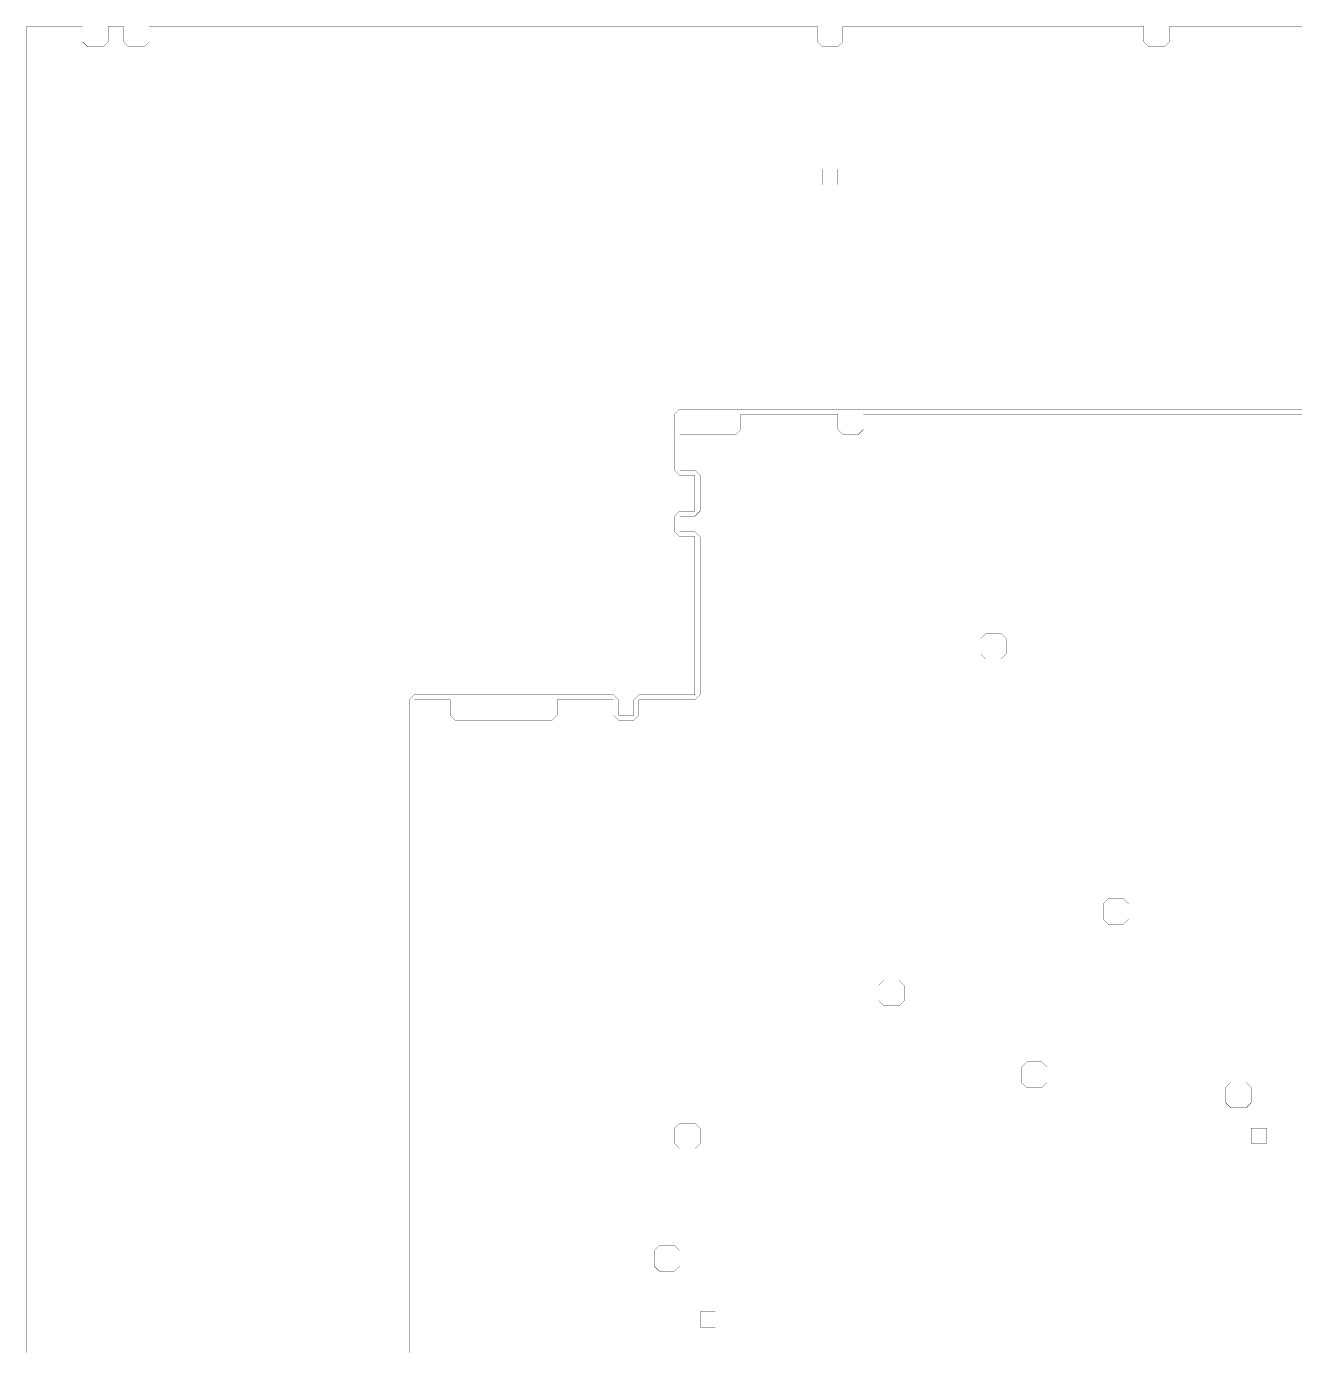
# Model space of a CAD drawing. Header units: metres. Extents: x 0 to 4990, y -4990 to 0.
# Drawn here: x 0 to 2437, y -2529 to 0 of the extents above; entities that cross this region are included whole.
import ezdxf

# ---------------------------------------------------------------- set-up
doc = ezdxf.new("R2010")
doc.units = ezdxf.units.M
for name, color, linetype in [('conductor', 1, 'Continuous'), ('dielectric', 8, 'Continuous'), ('substrate', 5, 'Continuous')]:
    doc.layers.add(name, color=color, linetype=linetype)

msp = doc.modelspace()

# ---------------------------------------------------------------- linework, layer by layer
at = {"layer": 'conductor', "const_width": 0.5}
msp.add_lwpolyline([(2441.40625, -742.1875), (2431.640625, -742.1875), (2421.875, -742.1875), (2412.109375, -742.1875), (2402.34375, -742.1875), (2392.578125, -742.1875), (2382.8125, -742.1875), (2373.046875, -742.1875), (2363.28125, -742.1875), (2353.515625, -742.1875), (2343.75, -742.1875), (2333.984375, -742.1875), (2324.21875, -742.1875), (2314.453125, -742.1875), (2304.6875, -742.1875), (2294.921875, -742.1875), (2285.15625, -742.1875), (2275.390625, -742.1875), (2265.625, -742.1875), (2255.859375, -742.1875), (2246.09375, -742.1875), (2236.328125, -742.1875), (2226.5625, -742.1875), (2216.796875, -742.1875), (2207.03125, -742.1875), (2197.265625, -742.1875), (2187.5, -742.1875), (2177.734375, -742.1875), (2167.96875, -742.1875), (2158.203125, -742.1875), (2148.4375, -742.1875), (2138.671875, -742.1875), (2128.90625, -742.1875), (2119.140625, -742.1875), (2109.375, -742.1875), (2099.609375, -742.1875), (2089.84375, -742.1875), (2080.078125, -742.1875), (2070.3125, -742.1875), (2060.546875, -742.1875), (2050.78125, -742.1875), (2041.015625, -742.1875), (2031.25, -742.1875), (2021.484375, -742.1875), (2011.71875, -742.1875), (2001.953125, -742.1875), (1992.1875, -742.1875), (1982.421875, -742.1875), (1972.65625, -742.1875), (1962.890625, -742.1875), (1953.125, -742.1875), (1943.359375, -742.1875), (1933.59375, -742.1875), (1923.828125, -742.1875), (1914.0625, -742.1875), (1904.296875, -742.1875), (1894.53125, -742.1875), (1884.765625, -742.1875), (1875, -742.1875), (1865.234375, -742.1875), (1855.46875, -742.1875), (1845.703125, -742.1875), (1835.9375, -742.1875), (1826.171875, -742.1875), (1816.40625, -742.1875), (1806.640625, -742.1875), (1796.875, -742.1875), (1787.109375, -742.1875), (1777.34375, -742.1875), (1767.578125, -742.1875), (1757.8125, -742.1875), (1748.046875, -742.1875), (1738.28125, -742.1875), (1728.515625, -742.1875), (1718.75, -742.1875), (1708.984375, -742.1875), (1699.21875, -742.1875), (1689.453125, -742.1875), (1679.6875, -742.1875), (1669.921875, -742.1875), (1660.15625, -742.1875), (1650.390625, -742.1875), (1640.625, -742.1875), (1630.859375, -742.1875), (1621.09375, -742.1875), (1611.328125, -742.1875), (1601.5625, -742.1875), (1601.5625, -751.953125), (1601.5625, -761.71875), (1601.5625, -771.484375), (1591.796875, -781.25), (1582.03125, -781.25), (1572.265625, -781.25), (1562.5, -781.25), (1552.734375, -771.484375), (1552.734375, -761.71875), (1552.734375, -751.953125), (1552.734375, -742.1875), (1542.96875, -742.1875), (1533.203125, -742.1875), (1523.4375, -742.1875), (1513.671875, -742.1875), (1503.90625, -742.1875), (1494.140625, -742.1875), (1484.375, -742.1875), (1474.609375, -742.1875), (1464.84375, -742.1875), (1455.078125, -742.1875), (1445.3125, -742.1875), (1435.546875, -742.1875), (1425.78125, -742.1875), (1416.015625, -742.1875), (1406.25, -742.1875), (1396.484375, -742.1875), (1386.71875, -742.1875), (1376.953125, -742.1875), (1367.1875, -742.1875), (1367.1875, -751.953125), (1367.1875, -761.71875), (1367.1875, -771.484375), (1357.421875, -781.25), (1347.65625, -781.25), (1337.890625, -781.25), (1328.125, -781.25), (1318.359375, -781.25), (1308.59375, -781.25), (1298.828125, -781.25), (1289.0625, -781.25), (1279.296875, -781.25), (1269.53125, -781.25), (1259.765625, -781.25), (1250, -781.25), (1250, -791.015625), (1250, -800.78125), (1250, -810.546875), (1250, -820.3125), (1250, -830.078125), (1250, -839.84375), (1250, -849.609375), (1259.765625, -849.609375), (1269.53125, -849.609375), (1279.296875, -849.609375), (1289.0625, -859.375), (1289.0625, -869.140625), (1289.0625, -878.90625), (1289.0625, -888.671875), (1289.0625, -898.4375), (1289.0625, -908.203125), (1289.0625, -917.96875), (1289.0625, -927.734375), (1279.296875, -937.5), (1269.53125, -937.5), (1259.765625, -937.5), (1250, -937.5), (1250, -947.265625), (1250, -957.03125), (1250, -966.796875), (1259.765625, -966.796875), (1269.53125, -966.796875), (1279.296875, -966.796875), (1289.0625, -976.5625), (1289.0625, -986.328125), (1289.0625, -996.09375), (1289.0625, -1005.859375), (1289.0625, -1015.625), (1289.0625, -1025.390625), (1289.0625, -1035.15625), (1289.0625, -1044.921875), (1289.0625, -1054.6875), (1289.0625, -1064.453125), (1289.0625, -1074.21875), (1289.0625, -1083.984375), (1289.0625, -1093.75), (1289.0625, -1103.515625), (1289.0625, -1113.28125), (1289.0625, -1123.046875), (1289.0625, -1132.8125), (1289.0625, -1142.578125), (1289.0625, -1152.34375), (1289.0625, -1162.109375), (1289.0625, -1171.875), (1289.0625, -1181.640625), (1289.0625, -1191.40625), (1289.0625, -1201.171875), (1289.0625, -1210.9375), (1289.0625, -1220.703125), (1289.0625, -1230.46875), (1289.0625, -1240.234375), (1289.0625, -1250), (1289.0625, -1259.765625), (1289.0625, -1269.53125), (1289.0625, -1279.296875), (1279.296875, -1289.0625), (1269.53125, -1289.0625), (1259.765625, -1289.0625), (1250, -1289.0625), (1240.234375, -1289.0625), (1230.46875, -1289.0625), (1220.703125, -1289.0625), (1210.9375, -1289.0625), (1201.171875, -1289.0625), (1191.40625, -1289.0625), (1181.640625, -1289.0625), (1171.875, -1289.0625), (1171.875, -1298.828125), (1171.875, -1308.59375), (1171.875, -1318.359375), (1162.109375, -1328.125), (1152.34375, -1328.125), (1142.578125, -1328.125), (1132.8125, -1328.125), (1123.046875, -1318.359375), (1123.046875, -1308.59375), (1123.046875, -1298.828125), (1123.046875, -1289.0625), (1113.28125, -1289.0625), (1103.515625, -1289.0625), (1093.75, -1289.0625), (1083.984375, -1289.0625), (1074.21875, -1289.0625), (1064.453125, -1289.0625), (1054.6875, -1289.0625), (1044.921875, -1289.0625), (1035.15625, -1289.0625), (1025.390625, -1289.0625), (1015.625, -1289.0625), (1015.625, -1298.828125), (1015.625, -1308.59375), (1015.625, -1318.359375), (1005.859375, -1328.125), (996.09375, -1328.125), (986.328125, -1328.125), (976.5625, -1328.125), (966.796875, -1328.125), (957.03125, -1328.125), (947.265625, -1328.125), (937.5, -1328.125), (927.734375, -1328.125), (917.96875, -1328.125), (908.203125, -1328.125), (898.4375, -1328.125), (888.671875, -1328.125), (878.90625, -1328.125), (869.140625, -1328.125), (859.375, -1328.125), (849.609375, -1328.125), (839.84375, -1328.125), (830.078125, -1328.125), (820.3125, -1328.125), (810.546875, -1318.359375), (810.546875, -1308.59375), (810.546875, -1298.828125), (810.546875, -1289.0625), (800.78125, -1289.0625), (791.015625, -1289.0625), (781.25, -1289.0625), (771.484375, -1289.0625), (761.71875, -1289.0625), (751.953125, -1289.0625), (742.1875, -1289.0625), (742.1875, -1298.828125), (742.1875, -1308.59375), (742.1875, -1318.359375), (742.1875, -1328.125), (742.1875, -1337.890625), (742.1875, -1347.65625), (742.1875, -1357.421875), (742.1875, -1367.1875), (742.1875, -1376.953125), (742.1875, -1386.71875), (742.1875, -1396.484375), (742.1875, -1406.25), (742.1875, -1416.015625), (742.1875, -1425.78125), (742.1875, -1435.546875), (742.1875, -1445.3125), (742.1875, -1455.078125), (742.1875, -1464.84375), (742.1875, -1474.609375), (742.1875, -1484.375), (742.1875, -1494.140625), (742.1875, -1503.90625), (742.1875, -1513.671875), (742.1875, -1523.4375), (742.1875, -1533.203125), (742.1875, -1542.96875), (742.1875, -1552.734375), (742.1875, -1562.5), (742.1875, -1572.265625), (742.1875, -1582.03125), (742.1875, -1591.796875), (742.1875, -1601.5625), (742.1875, -1611.328125), (742.1875, -1621.09375), (742.1875, -1630.859375), (742.1875, -1640.625), (742.1875, -1650.390625), (742.1875, -1660.15625), (742.1875, -1669.921875), (742.1875, -1679.6875), (742.1875, -1689.453125), (742.1875, -1699.21875), (742.1875, -1708.984375), (742.1875, -1718.75), (742.1875, -1728.515625), (742.1875, -1738.28125), (742.1875, -1748.046875), (742.1875, -1757.8125), (742.1875, -1767.578125), (742.1875, -1777.34375), (742.1875, -1787.109375), (742.1875, -1796.875), (742.1875, -1806.640625), (742.1875, -1816.40625), (742.1875, -1826.171875), (742.1875, -1835.9375), (742.1875, -1845.703125), (742.1875, -1855.46875), (742.1875, -1865.234375), (742.1875, -1875), (742.1875, -1884.765625), (742.1875, -1894.53125), (742.1875, -1904.296875), (742.1875, -1914.0625), (742.1875, -1923.828125), (742.1875, -1933.59375), (742.1875, -1943.359375), (742.1875, -1953.125), (742.1875, -1962.890625), (742.1875, -1972.65625), (742.1875, -1982.421875), (742.1875, -1992.1875), (742.1875, -2001.953125), (742.1875, -2011.71875), (742.1875, -2021.484375), (742.1875, -2031.25), (742.1875, -2041.015625), (742.1875, -2050.78125), (742.1875, -2060.546875), (742.1875, -2070.3125), (742.1875, -2080.078125), (742.1875, -2089.84375), (742.1875, -2099.609375), (742.1875, -2109.375), (742.1875, -2119.140625), (742.1875, -2128.90625), (742.1875, -2138.671875), (742.1875, -2148.4375), (742.1875, -2158.203125), (742.1875, -2167.96875), (742.1875, -2177.734375), (742.1875, -2187.5), (742.1875, -2197.265625), (742.1875, -2207.03125), (742.1875, -2216.796875), (742.1875, -2226.5625), (742.1875, -2236.328125), (742.1875, -2246.09375), (742.1875, -2255.859375), (742.1875, -2265.625), (742.1875, -2275.390625), (742.1875, -2285.15625), (742.1875, -2294.921875), (742.1875, -2304.6875), (742.1875, -2314.453125), (742.1875, -2324.21875), (742.1875, -2333.984375), (742.1875, -2343.75), (742.1875, -2353.515625), (742.1875, -2363.28125), (742.1875, -2373.046875), (742.1875, -2382.8125), (742.1875, -2392.578125), (742.1875, -2402.34375), (742.1875, -2412.109375), (742.1875, -2421.875), (742.1875, -2431.640625), (742.1875, -2441.40625), (742.1875, -2451.171875), (742.1875, -2460.9375), (742.1875, -2470.703125), (742.1875, -2480.46875), (742.1875, -2490.234375), (742.1875, -2500), (742.1875, -2509.765625), (742.1875, -2519.53125), (742.1875, -2529.296875), (742.1875, -2539.0625)], dxfattribs=at)
for points in [[(1826.171875, -1171.875), (1835.9375, -1162.109375), (1845.703125, -1162.109375), (1855.46875, -1162.109375), (1865.234375, -1162.109375), (1875, -1171.875), (1875, -1181.640625), (1875, -1191.40625), (1875, -1201.171875), (1865.234375, -1210.9375), (1855.46875, -1210.9375), (1845.703125, -1210.9375), (1835.9375, -1210.9375), (1826.171875, -1201.171875), (1826.171875, -1191.40625), (1826.171875, -1181.640625)], [(2060.546875, -1679.6875), (2070.3125, -1669.921875), (2080.078125, -1669.921875), (2089.84375, -1669.921875), (2099.609375, -1669.921875), (2109.375, -1679.6875), (2109.375, -1689.453125), (2109.375, -1699.21875), (2109.375, -1708.984375), (2099.609375, -1718.75), (2089.84375, -1718.75), (2080.078125, -1718.75), (2070.3125, -1718.75), (2060.546875, -1708.984375), (2060.546875, -1699.21875), (2060.546875, -1689.453125)], [(1630.859375, -1835.9375), (1640.625, -1826.171875), (1650.390625, -1826.171875), (1660.15625, -1826.171875), (1669.921875, -1826.171875), (1679.6875, -1835.9375), (1679.6875, -1845.703125), (1679.6875, -1855.46875), (1679.6875, -1865.234375), (1669.921875, -1875), (1660.15625, -1875), (1650.390625, -1875), (1640.625, -1875), (1630.859375, -1865.234375), (1630.859375, -1855.46875), (1630.859375, -1845.703125)], [(1904.296875, -1992.1875), (1914.0625, -1982.421875), (1923.828125, -1982.421875), (1933.59375, -1982.421875), (1943.359375, -1982.421875), (1953.125, -1992.1875), (1953.125, -2001.953125), (1953.125, -2011.71875), (1953.125, -2021.484375), (1943.359375, -2031.25), (1933.59375, -2031.25), (1923.828125, -2031.25), (1914.0625, -2031.25), (1904.296875, -2021.484375), (1904.296875, -2011.71875), (1904.296875, -2001.953125)], [(2294.921875, -2031.25), (2304.6875, -2021.484375), (2314.453125, -2021.484375), (2324.21875, -2021.484375), (2333.984375, -2021.484375), (2343.75, -2031.25), (2343.75, -2041.015625), (2343.75, -2050.78125), (2343.75, -2060.546875), (2333.984375, -2070.3125), (2324.21875, -2070.3125), (2314.453125, -2070.3125), (2304.6875, -2070.3125), (2294.921875, -2060.546875), (2294.921875, -2050.78125), (2294.921875, -2041.015625)], [(1240.234375, -2109.375), (1250, -2099.609375), (1259.765625, -2099.609375), (1269.53125, -2099.609375), (1279.296875, -2099.609375), (1289.0625, -2109.375), (1289.0625, -2119.140625), (1289.0625, -2128.90625), (1289.0625, -2138.671875), (1279.296875, -2148.4375), (1269.53125, -2148.4375), (1259.765625, -2148.4375), (1250, -2148.4375), (1240.234375, -2138.671875), (1240.234375, -2128.90625), (1240.234375, -2119.140625)], [(1201.171875, -2343.75), (1210.9375, -2333.984375), (1220.703125, -2333.984375), (1230.46875, -2333.984375), (1240.234375, -2333.984375), (1250, -2343.75), (1250, -2353.515625), (1250, -2363.28125), (1250, -2373.046875), (1240.234375, -2382.8125), (1230.46875, -2382.8125), (1220.703125, -2382.8125), (1210.9375, -2382.8125), (1201.171875, -2373.046875), (1201.171875, -2363.28125), (1201.171875, -2353.515625)]]:
    msp.add_lwpolyline(points, close=True, dxfattribs=at)
at = {"layer": 'dielectric', "const_width": 0.5}
msp.add_lwpolyline([(1523.4375, -273.4375), (1523.4375, -283.203125), (1523.4375, -292.96875), (1523.4375, -302.734375), (1533.203125, -302.734375), (1542.96875, -302.734375), (1552.734375, -302.734375), (1552.734375, -292.96875), (1552.734375, -283.203125), (1552.734375, -273.4375), (1542.96875, -273.4375), (1533.203125, -273.4375)], close=True, dxfattribs=at)
at = {"layer": 'substrate', "const_width": 0.5}
for points in [[(2441.40625, 0), (2431.640625, 0), (2421.875, 0), (2412.109375, 0), (2402.34375, 0), (2392.578125, 0), (2382.8125, 0), (2373.046875, 0), (2363.28125, 0), (2353.515625, 0), (2343.75, 0), (2333.984375, 0), (2324.21875, 0), (2314.453125, 0), (2304.6875, 0), (2294.921875, 0), (2285.15625, 0), (2275.390625, 0), (2265.625, 0), (2255.859375, 0), (2246.09375, 0), (2236.328125, 0), (2226.5625, 0), (2216.796875, 0), (2207.03125, 0), (2197.265625, 0), (2187.5, 0), (2187.5, -9.765625), (2187.5, -19.53125), (2187.5, -29.296875), (2177.734375, -39.0625), (2167.96875, -39.0625), (2158.203125, -39.0625), (2148.4375, -39.0625), (2138.671875, -29.296875), (2138.671875, -19.53125), (2138.671875, -9.765625), (2138.671875, 0), (2128.90625, 0), (2119.140625, 0), (2109.375, 0), (2099.609375, 0), (2089.84375, 0), (2080.078125, 0), (2070.3125, 0), (2060.546875, 0), (2050.78125, 0), (2041.015625, 0), (2031.25, 0), (2021.484375, 0), (2011.71875, 0), (2001.953125, 0), (1992.1875, 0), (1982.421875, 0), (1972.65625, 0), (1962.890625, 0), (1953.125, 0), (1943.359375, 0), (1933.59375, 0), (1923.828125, 0), (1914.0625, 0), (1904.296875, 0), (1894.53125, 0), (1884.765625, 0), (1875, 0), (1865.234375, 0), (1855.46875, 0), (1845.703125, 0), (1835.9375, 0), (1826.171875, 0), (1816.40625, 0), (1806.640625, 0), (1796.875, 0), (1787.109375, 0), (1777.34375, 0), (1767.578125, 0), (1757.8125, 0), (1748.046875, 0), (1738.28125, 0), (1728.515625, 0), (1718.75, 0), (1708.984375, 0), (1699.21875, 0), (1689.453125, 0), (1679.6875, 0), (1669.921875, 0), (1660.15625, 0), (1650.390625, 0), (1640.625, 0), (1630.859375, 0), (1621.09375, 0), (1611.328125, 0), (1601.5625, 0), (1591.796875, 0), (1582.03125, 0), (1572.265625, 0), (1562.5, 0), (1562.5, -9.765625), (1562.5, -19.53125), (1562.5, -29.296875), (1552.734375, -39.0625), (1542.96875, -39.0625), (1533.203125, -39.0625), (1523.4375, -39.0625), (1513.671875, -29.296875), (1513.671875, -19.53125), (1513.671875, -9.765625), (1513.671875, 0), (1503.90625, 0), (1494.140625, 0), (1484.375, 0), (1474.609375, 0), (1464.84375, 0), (1455.078125, 0), (1445.3125, 0), (1435.546875, 0), (1425.78125, 0), (1416.015625, 0), (1406.25, 0), (1396.484375, 0), (1386.71875, 0), (1376.953125, 0), (1367.1875, 0), (1357.421875, 0), (1347.65625, 0), (1337.890625, 0), (1328.125, 0), (1318.359375, 0), (1308.59375, 0), (1298.828125, 0), (1289.0625, 0), (1279.296875, 0), (1269.53125, 0), (1259.765625, 0), (1250, 0), (1240.234375, 0), (1230.46875, 0), (1220.703125, 0), (1210.9375, 0), (1201.171875, 0), (1191.40625, 0), (1181.640625, 0), (1171.875, 0), (1162.109375, 0), (1152.34375, 0), (1142.578125, 0), (1132.8125, 0), (1123.046875, 0), (1113.28125, 0), (1103.515625, 0), (1093.75, 0), (1083.984375, 0), (1074.21875, 0), (1064.453125, 0), (1054.6875, 0), (1044.921875, 0), (1035.15625, 0), (1025.390625, 0), (1015.625, 0), (1005.859375, 0), (996.09375, 0), (986.328125, 0), (976.5625, 0), (966.796875, 0), (957.03125, 0), (947.265625, 0), (937.5, 0), (927.734375, 0), (917.96875, 0), (908.203125, 0), (898.4375, 0), (888.671875, 0), (878.90625, 0), (869.140625, 0), (859.375, 0), (849.609375, 0), (839.84375, 0), (830.078125, 0), (820.3125, 0), (810.546875, 0), (800.78125, 0), (791.015625, 0), (781.25, 0), (771.484375, 0), (761.71875, 0), (751.953125, 0), (742.1875, 0), (732.421875, 0), (722.65625, 0), (712.890625, 0), (703.125, 0), (693.359375, 0), (683.59375, 0), (673.828125, 0), (664.0625, 0), (654.296875, 0), (644.53125, 0), (634.765625, 0), (625, 0), (615.234375, 0), (605.46875, 0), (595.703125, 0), (585.9375, 0), (576.171875, 0), (566.40625, 0), (556.640625, 0), (546.875, 0), (537.109375, 0), (527.34375, 0), (517.578125, 0), (507.8125, 0), (498.046875, 0), (488.28125, 0), (478.515625, 0), (468.75, 0), (458.984375, 0), (449.21875, 0), (439.453125, 0), (429.6875, 0), (419.921875, 0), (410.15625, 0), (400.390625, 0), (390.625, 0), (380.859375, 0), (371.09375, 0), (361.328125, 0), (351.5625, 0), (341.796875, 0), (332.03125, 0), (322.265625, 0), (312.5, 0), (302.734375, 0), (292.96875, 0), (283.203125, 0), (273.4375, 0), (263.671875, 0), (253.90625, 0), (244.140625, 0), (234.375, 0), (234.375, -9.765625), (234.375, -19.53125), (234.375, -29.296875), (224.609375, -39.0625), (214.84375, -39.0625), (205.078125, -39.0625), (195.3125, -39.0625), (185.546875, -29.296875), (185.546875, -19.53125), (185.546875, -9.765625), (185.546875, 0), (175.78125, 0), (166.015625, 0), (156.25, 0), (156.25, -9.765625), (156.25, -19.53125), (156.25, -29.296875), (146.484375, -39.0625), (136.71875, -39.0625), (126.953125, -39.0625), (117.1875, -39.0625), (107.421875, -29.296875), (107.421875, -19.53125), (107.421875, -9.765625), (107.421875, 0), (97.65625, 0), (87.890625, 0), (78.125, 0), (68.359375, 0), (58.59375, 0), (48.828125, 0), (39.0625, 0), (29.296875, 0), (19.53125, 0), (9.765625, 0), (0, 0), (0, -9.765625), (0, -19.53125), (0, -29.296875), (0, -39.0625), (0, -48.828125), (0, -58.59375), (0, -68.359375), (0, -78.125), (0, -87.890625), (0, -97.65625), (0, -107.421875), (0, -117.1875), (0, -126.953125), (0, -136.71875), (0, -146.484375), (0, -156.25), (0, -166.015625), (0, -175.78125), (0, -185.546875), (0, -195.3125), (0, -205.078125), (0, -214.84375), (0, -224.609375), (0, -234.375), (0, -244.140625), (0, -253.90625), (0, -263.671875), (0, -273.4375), (0, -283.203125), (0, -292.96875), (0, -302.734375), (0, -312.5), (0, -322.265625), (0, -332.03125), (0, -341.796875), (0, -351.5625), (0, -361.328125), (0, -371.09375), (0, -380.859375), (0, -390.625), (0, -400.390625), (0, -410.15625), (0, -419.921875), (0, -429.6875), (0, -439.453125), (0, -449.21875), (0, -458.984375), (0, -468.75), (0, -478.515625), (0, -488.28125), (0, -498.046875), (0, -507.8125), (0, -517.578125), (0, -527.34375), (0, -537.109375), (0, -546.875), (0, -556.640625), (0, -566.40625), (0, -576.171875), (0, -585.9375), (0, -595.703125), (0, -605.46875), (0, -615.234375), (0, -625), (0, -634.765625), (0, -644.53125), (0, -654.296875), (0, -664.0625), (0, -673.828125), (0, -683.59375), (0, -693.359375), (0, -703.125), (0, -712.890625), (0, -722.65625), (0, -732.421875), (0, -742.1875), (0, -751.953125), (0, -761.71875), (0, -771.484375), (0, -781.25), (0, -791.015625), (0, -800.78125), (0, -810.546875), (0, -820.3125), (0, -830.078125), (0, -839.84375), (0, -849.609375), (0, -859.375), (0, -869.140625), (0, -878.90625), (0, -888.671875), (0, -898.4375), (0, -908.203125), (0, -917.96875), (0, -927.734375), (0, -937.5), (0, -947.265625), (0, -957.03125), (0, -966.796875), (0, -976.5625), (0, -986.328125), (0, -996.09375), (0, -1005.859375), (0, -1015.625), (0, -1025.390625), (0, -1035.15625), (0, -1044.921875), (0, -1054.6875), (0, -1064.453125), (0, -1074.21875), (0, -1083.984375), (0, -1093.75), (0, -1103.515625), (0, -1113.28125), (0, -1123.046875), (0, -1132.8125), (0, -1142.578125), (0, -1152.34375), (0, -1162.109375), (0, -1171.875), (0, -1181.640625), (0, -1191.40625), (0, -1201.171875), (0, -1210.9375), (0, -1220.703125), (0, -1230.46875), (0, -1240.234375), (0, -1250), (0, -1259.765625), (0, -1269.53125), (0, -1279.296875), (0, -1289.0625), (0, -1298.828125), (0, -1308.59375), (0, -1318.359375), (0, -1328.125), (0, -1337.890625), (0, -1347.65625), (0, -1357.421875), (0, -1367.1875), (0, -1376.953125), (0, -1386.71875), (0, -1396.484375), (0, -1406.25), (0, -1416.015625), (0, -1425.78125), (0, -1435.546875), (0, -1445.3125), (0, -1455.078125), (0, -1464.84375), (0, -1474.609375), (0, -1484.375), (0, -1494.140625), (0, -1503.90625), (0, -1513.671875), (0, -1523.4375), (0, -1533.203125), (0, -1542.96875), (0, -1552.734375), (0, -1562.5), (0, -1572.265625), (0, -1582.03125), (0, -1591.796875), (0, -1601.5625), (0, -1611.328125), (0, -1621.09375), (0, -1630.859375), (0, -1640.625), (0, -1650.390625), (0, -1660.15625), (0, -1669.921875), (0, -1679.6875), (0, -1689.453125), (0, -1699.21875), (0, -1708.984375), (0, -1718.75), (0, -1728.515625), (0, -1738.28125), (0, -1748.046875), (0, -1757.8125), (0, -1767.578125), (0, -1777.34375), (0, -1787.109375), (0, -1796.875), (0, -1806.640625), (0, -1816.40625), (0, -1826.171875), (0, -1835.9375), (0, -1845.703125), (0, -1855.46875), (0, -1865.234375), (0, -1875), (0, -1884.765625), (0, -1894.53125), (0, -1904.296875), (0, -1914.0625), (0, -1923.828125), (0, -1933.59375), (0, -1943.359375), (0, -1953.125), (0, -1962.890625), (0, -1972.65625), (0, -1982.421875), (0, -1992.1875), (0, -2001.953125), (0, -2011.71875), (0, -2021.484375), (0, -2031.25), (0, -2041.015625), (0, -2050.78125), (0, -2060.546875), (0, -2070.3125), (0, -2080.078125), (0, -2089.84375), (0, -2099.609375), (0, -2109.375), (0, -2119.140625), (0, -2128.90625), (0, -2138.671875), (0, -2148.4375), (0, -2158.203125), (0, -2167.96875), (0, -2177.734375), (0, -2187.5), (0, -2197.265625), (0, -2207.03125), (0, -2216.796875), (0, -2226.5625), (0, -2236.328125), (0, -2246.09375), (0, -2255.859375), (0, -2265.625), (0, -2275.390625), (0, -2285.15625), (0, -2294.921875), (0, -2304.6875), (0, -2314.453125), (0, -2324.21875), (0, -2333.984375), (0, -2343.75), (0, -2353.515625), (0, -2363.28125), (0, -2373.046875), (0, -2382.8125), (0, -2392.578125), (0, -2402.34375), (0, -2412.109375), (0, -2421.875), (0, -2431.640625), (0, -2441.40625), (0, -2451.171875), (0, -2460.9375), (0, -2470.703125), (0, -2480.46875), (0, -2490.234375), (0, -2500), (0, -2509.765625), (0, -2519.53125), (0, -2529.296875), (0, -2539.0625)], [(732.421875, -2539.0625), (732.421875, -2529.296875), (732.421875, -2519.53125), (732.421875, -2509.765625), (732.421875, -2500), (732.421875, -2490.234375), (732.421875, -2480.46875), (732.421875, -2470.703125), (732.421875, -2460.9375), (732.421875, -2451.171875), (732.421875, -2441.40625), (732.421875, -2431.640625), (732.421875, -2421.875), (732.421875, -2412.109375), (732.421875, -2402.34375), (732.421875, -2392.578125), (732.421875, -2382.8125), (732.421875, -2373.046875), (732.421875, -2363.28125), (732.421875, -2353.515625), (732.421875, -2343.75), (732.421875, -2333.984375), (732.421875, -2324.21875), (732.421875, -2314.453125), (732.421875, -2304.6875), (732.421875, -2294.921875), (732.421875, -2285.15625), (732.421875, -2275.390625), (732.421875, -2265.625), (732.421875, -2255.859375), (732.421875, -2246.09375), (732.421875, -2236.328125), (732.421875, -2226.5625), (732.421875, -2216.796875), (732.421875, -2207.03125), (732.421875, -2197.265625), (732.421875, -2187.5), (732.421875, -2177.734375), (732.421875, -2167.96875), (732.421875, -2158.203125), (732.421875, -2148.4375), (732.421875, -2138.671875), (732.421875, -2128.90625), (732.421875, -2119.140625), (732.421875, -2109.375), (732.421875, -2099.609375), (732.421875, -2089.84375), (732.421875, -2080.078125), (732.421875, -2070.3125), (732.421875, -2060.546875), (732.421875, -2050.78125), (732.421875, -2041.015625), (732.421875, -2031.25), (732.421875, -2021.484375), (732.421875, -2011.71875), (732.421875, -2001.953125), (732.421875, -1992.1875), (732.421875, -1982.421875), (732.421875, -1972.65625), (732.421875, -1962.890625), (732.421875, -1953.125), (732.421875, -1943.359375), (732.421875, -1933.59375), (732.421875, -1923.828125), (732.421875, -1914.0625), (732.421875, -1904.296875), (732.421875, -1894.53125), (732.421875, -1884.765625), (732.421875, -1875), (732.421875, -1865.234375), (732.421875, -1855.46875), (732.421875, -1845.703125), (732.421875, -1835.9375), (732.421875, -1826.171875), (732.421875, -1816.40625), (732.421875, -1806.640625), (732.421875, -1796.875), (732.421875, -1787.109375), (732.421875, -1777.34375), (732.421875, -1767.578125), (732.421875, -1757.8125), (732.421875, -1748.046875), (732.421875, -1738.28125), (732.421875, -1728.515625), (732.421875, -1718.75), (732.421875, -1708.984375), (732.421875, -1699.21875), (732.421875, -1689.453125), (732.421875, -1679.6875), (732.421875, -1669.921875), (732.421875, -1660.15625), (732.421875, -1650.390625), (732.421875, -1640.625), (732.421875, -1630.859375), (732.421875, -1621.09375), (732.421875, -1611.328125), (732.421875, -1601.5625), (732.421875, -1591.796875), (732.421875, -1582.03125), (732.421875, -1572.265625), (732.421875, -1562.5), (732.421875, -1552.734375), (732.421875, -1542.96875), (732.421875, -1533.203125), (732.421875, -1523.4375), (732.421875, -1513.671875), (732.421875, -1503.90625), (732.421875, -1494.140625), (732.421875, -1484.375), (732.421875, -1474.609375), (732.421875, -1464.84375), (732.421875, -1455.078125), (732.421875, -1445.3125), (732.421875, -1435.546875), (732.421875, -1425.78125), (732.421875, -1416.015625), (732.421875, -1406.25), (732.421875, -1396.484375), (732.421875, -1386.71875), (732.421875, -1376.953125), (732.421875, -1367.1875), (732.421875, -1357.421875), (732.421875, -1347.65625), (732.421875, -1337.890625), (732.421875, -1328.125), (732.421875, -1318.359375), (732.421875, -1308.59375), (732.421875, -1298.828125), (732.421875, -1289.0625), (742.1875, -1279.296875), (751.953125, -1279.296875), (761.71875, -1279.296875), (771.484375, -1279.296875), (781.25, -1279.296875), (791.015625, -1279.296875), (800.78125, -1279.296875), (810.546875, -1279.296875), (820.3125, -1279.296875), (830.078125, -1279.296875), (839.84375, -1279.296875), (849.609375, -1279.296875), (859.375, -1279.296875), (869.140625, -1279.296875), (878.90625, -1279.296875), (888.671875, -1279.296875), (898.4375, -1279.296875), (908.203125, -1279.296875), (917.96875, -1279.296875), (927.734375, -1279.296875), (937.5, -1279.296875), (947.265625, -1279.296875), (957.03125, -1279.296875), (966.796875, -1279.296875), (976.5625, -1279.296875), (986.328125, -1279.296875), (996.09375, -1279.296875), (1005.859375, -1279.296875), (1015.625, -1279.296875), (1025.390625, -1279.296875), (1035.15625, -1279.296875), (1044.921875, -1279.296875), (1054.6875, -1279.296875), (1064.453125, -1279.296875), (1074.21875, -1279.296875), (1083.984375, -1279.296875), (1093.75, -1279.296875), (1103.515625, -1279.296875), (1113.28125, -1279.296875), (1123.046875, -1279.296875), (1132.8125, -1289.0625), (1132.8125, -1298.828125), (1132.8125, -1308.59375), (1132.8125, -1318.359375), (1142.578125, -1318.359375), (1152.34375, -1318.359375), (1162.109375, -1318.359375), (1162.109375, -1308.59375), (1162.109375, -1298.828125), (1162.109375, -1289.0625), (1171.875, -1279.296875), (1181.640625, -1279.296875), (1191.40625, -1279.296875), (1201.171875, -1279.296875), (1210.9375, -1279.296875), (1220.703125, -1279.296875), (1230.46875, -1279.296875), (1240.234375, -1279.296875), (1250, -1279.296875), (1259.765625, -1279.296875), (1269.53125, -1279.296875), (1279.296875, -1279.296875), (1279.296875, -1269.53125), (1279.296875, -1259.765625), (1279.296875, -1250), (1279.296875, -1240.234375), (1279.296875, -1230.46875), (1279.296875, -1220.703125), (1279.296875, -1210.9375), (1279.296875, -1201.171875), (1279.296875, -1191.40625), (1279.296875, -1181.640625), (1279.296875, -1171.875), (1279.296875, -1162.109375), (1279.296875, -1152.34375), (1279.296875, -1142.578125), (1279.296875, -1132.8125), (1279.296875, -1123.046875), (1279.296875, -1113.28125), (1279.296875, -1103.515625), (1279.296875, -1093.75), (1279.296875, -1083.984375), (1279.296875, -1074.21875), (1279.296875, -1064.453125), (1279.296875, -1054.6875), (1279.296875, -1044.921875), (1279.296875, -1035.15625), (1279.296875, -1025.390625), (1279.296875, -1015.625), (1279.296875, -1005.859375), (1279.296875, -996.09375), (1279.296875, -986.328125), (1279.296875, -976.5625), (1269.53125, -976.5625), (1259.765625, -976.5625), (1250, -976.5625), (1240.234375, -966.796875), (1240.234375, -957.03125), (1240.234375, -947.265625), (1240.234375, -937.5), (1250, -927.734375), (1259.765625, -927.734375), (1269.53125, -927.734375), (1279.296875, -927.734375), (1279.296875, -917.96875), (1279.296875, -908.203125), (1279.296875, -898.4375), (1279.296875, -888.671875), (1279.296875, -878.90625), (1279.296875, -869.140625), (1279.296875, -859.375), (1269.53125, -859.375), (1259.765625, -859.375), (1250, -859.375), (1240.234375, -849.609375), (1240.234375, -839.84375), (1240.234375, -830.078125), (1240.234375, -820.3125), (1240.234375, -810.546875), (1240.234375, -800.78125), (1240.234375, -791.015625), (1240.234375, -781.25), (1240.234375, -771.484375), (1240.234375, -761.71875), (1240.234375, -751.953125), (1240.234375, -742.1875), (1250, -732.421875), (1259.765625, -732.421875), (1269.53125, -732.421875), (1279.296875, -732.421875), (1289.0625, -732.421875), (1298.828125, -732.421875), (1308.59375, -732.421875), (1318.359375, -732.421875), (1328.125, -732.421875), (1337.890625, -732.421875), (1347.65625, -732.421875), (1357.421875, -732.421875), (1367.1875, -732.421875), (1376.953125, -732.421875), (1386.71875, -732.421875), (1396.484375, -732.421875), (1406.25, -732.421875), (1416.015625, -732.421875), (1425.78125, -732.421875), (1435.546875, -732.421875), (1445.3125, -732.421875), (1455.078125, -732.421875), (1464.84375, -732.421875), (1474.609375, -732.421875), (1484.375, -732.421875), (1494.140625, -732.421875), (1503.90625, -732.421875), (1513.671875, -732.421875), (1523.4375, -732.421875), (1533.203125, -732.421875), (1542.96875, -732.421875), (1552.734375, -732.421875), (1562.5, -732.421875), (1572.265625, -732.421875), (1582.03125, -732.421875), (1591.796875, -732.421875), (1601.5625, -732.421875), (1611.328125, -732.421875), (1621.09375, -732.421875), (1630.859375, -732.421875), (1640.625, -732.421875), (1650.390625, -732.421875), (1660.15625, -732.421875), (1669.921875, -732.421875), (1679.6875, -732.421875), (1689.453125, -732.421875), (1699.21875, -732.421875), (1708.984375, -732.421875), (1718.75, -732.421875), (1728.515625, -732.421875), (1738.28125, -732.421875), (1748.046875, -732.421875), (1757.8125, -732.421875), (1767.578125, -732.421875), (1777.34375, -732.421875), (1787.109375, -732.421875), (1796.875, -732.421875), (1806.640625, -732.421875), (1816.40625, -732.421875), (1826.171875, -732.421875), (1835.9375, -732.421875), (1845.703125, -732.421875), (1855.46875, -732.421875), (1865.234375, -732.421875), (1875, -732.421875), (1884.765625, -732.421875), (1894.53125, -732.421875), (1904.296875, -732.421875), (1914.0625, -732.421875), (1923.828125, -732.421875), (1933.59375, -732.421875), (1943.359375, -732.421875), (1953.125, -732.421875), (1962.890625, -732.421875), (1972.65625, -732.421875), (1982.421875, -732.421875), (1992.1875, -732.421875), (2001.953125, -732.421875), (2011.71875, -732.421875), (2021.484375, -732.421875), (2031.25, -732.421875), (2041.015625, -732.421875), (2050.78125, -732.421875), (2060.546875, -732.421875), (2070.3125, -732.421875), (2080.078125, -732.421875), (2089.84375, -732.421875), (2099.609375, -732.421875), (2109.375, -732.421875), (2119.140625, -732.421875), (2128.90625, -732.421875), (2138.671875, -732.421875), (2148.4375, -732.421875), (2158.203125, -732.421875), (2167.96875, -732.421875), (2177.734375, -732.421875), (2187.5, -732.421875), (2197.265625, -732.421875), (2207.03125, -732.421875), (2216.796875, -732.421875), (2226.5625, -732.421875), (2236.328125, -732.421875), (2246.09375, -732.421875), (2255.859375, -732.421875), (2265.625, -732.421875), (2275.390625, -732.421875), (2285.15625, -732.421875), (2294.921875, -732.421875), (2304.6875, -732.421875), (2314.453125, -732.421875), (2324.21875, -732.421875), (2333.984375, -732.421875), (2343.75, -732.421875), (2353.515625, -732.421875), (2363.28125, -732.421875), (2373.046875, -732.421875), (2382.8125, -732.421875), (2392.578125, -732.421875), (2402.34375, -732.421875), (2412.109375, -732.421875), (2421.875, -732.421875), (2431.640625, -732.421875), (2441.40625, -732.421875)]]:
    msp.add_lwpolyline(points, dxfattribs=at)
for points in [[(2343.75, -2109.375), (2343.75, -2119.140625), (2343.75, -2128.90625), (2343.75, -2138.671875), (2353.515625, -2138.671875), (2363.28125, -2138.671875), (2373.046875, -2138.671875), (2373.046875, -2128.90625), (2373.046875, -2119.140625), (2373.046875, -2109.375), (2363.28125, -2109.375), (2353.515625, -2109.375)], [(1289.0625, -2460.9375), (1289.0625, -2470.703125), (1289.0625, -2480.46875), (1289.0625, -2490.234375), (1298.828125, -2490.234375), (1308.59375, -2490.234375), (1318.359375, -2490.234375), (1318.359375, -2480.46875), (1318.359375, -2470.703125), (1318.359375, -2460.9375), (1308.59375, -2460.9375), (1298.828125, -2460.9375)]]:
    msp.add_lwpolyline(points, close=True, dxfattribs=at)

doc.saveas('drawing.dxf')
